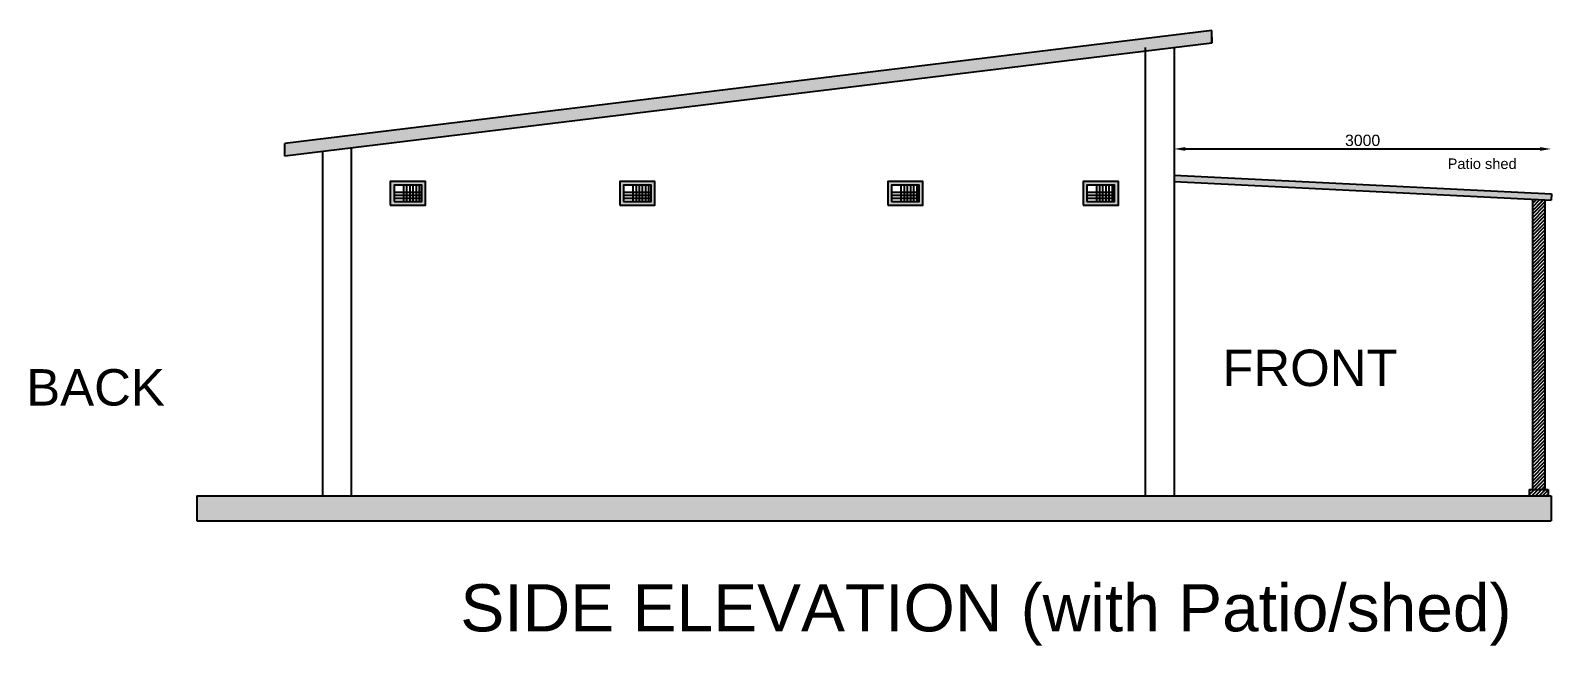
# Model space of a CAD drawing. Header units: millimetres. Extents: x 5556507 to 5811433, y 7824531 to 7923252.
# Drawn here: x 5760959 to 5773056, y 7850449 to 7855341 of the extents above; entities that cross this region are included whole.
import ezdxf

# ---------------------------------------------------------------- set-up
doc = ezdxf.new("R2010")
doc.units = ezdxf.units.MM
doc.layers.add('dimensions', color=251, linetype='Continuous')
doc.layers.add('text', color=8, linetype='Continuous')
doc.styles.get("Standard").update_dxf_attribs({"font": 'arial.ttf'})
doc.dimstyles.new('ISO-25', dxfattribs={"dimscale": 31, "dimtxt": 2.5, "dimasz": 2.5, "dimexe": 1.25, "dimexo": 0.625, "dimtad": 1, "dimtxsty": 'Standard', "dimcen": 2.5, "dimse1": 1, "dimse2": 1, "dimadec": 0, "dimazin": 0, "dimtfac": 1, "dimtmove": 0, "dimatfit": 3, "dimfxl": 1, "dimarcsym": 0})

# ---------------------------------------------------------------- blocks, each defined once
blk = doc.blocks.new('*D185')
at = {"layer": 'Defpoints', "color": 0, "transparency": 16777216}
for p in [(5773053, 7854398), (5770053, 7851641), (5773053, 7851641)]:
    blk.add_point(p, dxfattribs=at)
at = {"layer": 'dimensions', "color": 0, "lineweight": -2, "transparency": 16777216}
blk.add_line((5770143, 7854398), (5772963, 7854398), dxfattribs=at)
at = {"layer": 'dimensions', "color": 0, "transparency": 16777216}
for points in [[(5770143, 7854413), (5770143, 7854383), (5770053, 7854398)], [(5772963, 7854413), (5772963, 7854383), (5773053, 7854398)]]:
    blk.add_solid(points, dxfattribs=at)
at = {"layer": 'dimensions', "color": 0, "transparency": 16777216, "insert": (5771553, 7854466), "char_height": 90, "attachment_point": 5}
blk.add_mtext('3000', dxfattribs=at)

msp = doc.modelspace()

# ---------------------------------------------------------------- hatches: boundary and pattern name
for points in [[(5762981.622, 7854440.577), (5762981.622, 7854340.577), (5770353.122, 7855240.577), (5770353.122, 7855340.577)], [(5770053.122, 7854190.639), (5770053.122, 7854140.577), (5773053.122, 7853990.577), (5773055.619, 7854040.514)]]:
    msp.add_hatch(color=1).paths.add_polyline_path(points)
at = {"true_color": 0x636466}
h = msp.add_hatch(color=251, dxfattribs=at)
h.paths.add_polyline_path([(5764100.2, 7853950.577), (5763820.2, 7853950.577), (5763820.2, 7854140.577), (5764100.2, 7854140.577)])
h.paths.add_polyline_path([(5764070.2, 7853980.577), (5764070.2, 7854110.577), (5763850.2, 7854110.577), (5763850.2, 7853980.577)], flags=16)
h.paths.add_polyline_path([(5764050.2, 7854005.577), (5764050.2, 7854095.577), (5763875.2, 7854095.577), (5763875.2, 7854005.577)], flags=0)
h.paths.add_polyline_path([(5763900.2, 7854030.577), (5764025.2, 7854030.577), (5764025.2, 7854080.577), (5763900.2, 7854080.577)], flags=0)
h.paths.add_polyline_path([(5764050.2, 7854005.577), (5764025.2, 7854005.577), (5764025.2, 7854030.577), (5764050.2, 7854030.577)], flags=0)
h.paths.add_polyline_path([(5764025.2, 7854005.577), (5764000.2, 7854005.577), (5764000.2, 7854030.577), (5764025.2, 7854030.577)], flags=0)
h.paths.add_polyline_path([(5763975.2, 7854005.577), (5763950.2, 7854005.577), (5763950.2, 7854030.577), (5763975.2, 7854030.577)], flags=0)
h.paths.add_polyline_path([(5764000.2, 7854005.577), (5763975.2, 7854005.577), (5763975.2, 7854030.577), (5764000.2, 7854030.577)], flags=0)
h.paths.add_polyline_path([(5763950.2, 7854005.577), (5763925.2, 7854005.577), (5763925.2, 7854030.577), (5763950.2, 7854030.577)], flags=0)
h.paths.add_polyline_path([(5763925.2, 7854005.577), (5763900.2, 7854005.577), (5763900.2, 7854030.577), (5763925.2, 7854030.577)], flags=0)
h.paths.add_polyline_path([(5763900.2, 7854005.577), (5763875.2, 7854005.577), (5763875.2, 7854030.577), (5763900.2, 7854030.577)], flags=0)
h.paths.add_polyline_path([(5763900.2, 7854030.577), (5763875.2, 7854030.577), (5763875.2, 7854055.577), (5763900.2, 7854055.577)], flags=0)
h.paths.add_polyline_path([(5763900.2, 7854055.577), (5763875.2, 7854055.577), (5763875.2, 7854080.577), (5763900.2, 7854080.577)], flags=0)
h.paths.add_polyline_path([(5763900.2, 7854080.577), (5763875.2, 7854080.577), (5763875.2, 7854095.577), (5763900.2, 7854095.577)], flags=0)
h.paths.add_polyline_path([(5763925.2, 7854080.577), (5763900.2, 7854080.577), (5763900.2, 7854095.577), (5763925.2, 7854095.577)], flags=0)
h.paths.add_polyline_path([(5763950.2, 7854080.577), (5763925.2, 7854080.577), (5763925.2, 7854095.577), (5763950.2, 7854095.577)], flags=0)
h.paths.add_polyline_path([(5763975.2, 7854080.577), (5763950.2, 7854080.577), (5763950.2, 7854095.577), (5763975.2, 7854095.577)], flags=0)
h.paths.add_polyline_path([(5764000.2, 7854080.577), (5763975.2, 7854080.577), (5763975.2, 7854095.577), (5764000.2, 7854095.577)], flags=0)
h.paths.add_polyline_path([(5764025.2, 7854080.577), (5764000.2, 7854080.577), (5764000.2, 7854095.577), (5764025.2, 7854095.577)], flags=0)
h.paths.add_polyline_path([(5764050.2, 7854080.577), (5764025.2, 7854080.577), (5764025.2, 7854095.577), (5764050.2, 7854095.577)], flags=0)
h.paths.add_polyline_path([(5764050.2, 7854055.577), (5764025.2, 7854055.577), (5764025.2, 7854080.577), (5764050.2, 7854080.577)], flags=0)
h.paths.add_polyline_path([(5764050.2, 7854030.577), (5764025.2, 7854030.577), (5764025.2, 7854055.577), (5764050.2, 7854055.577)], flags=0)
h = msp.add_hatch(color=251, dxfattribs=at)
h.paths.add_polyline_path([(5765924.753, 7853950.577), (5765644.753, 7853950.577), (5765644.753, 7854140.577), (5765924.753, 7854140.577)])
h.paths.add_polyline_path([(5765894.753, 7853980.577), (5765894.753, 7854110.577), (5765674.753, 7854110.577), (5765674.753, 7853980.577)], flags=16)
h.paths.add_polyline_path([(5765874.753, 7854005.577), (5765874.753, 7854095.577), (5765699.753, 7854095.577), (5765699.753, 7854005.577)], flags=0)
h.paths.add_polyline_path([(5765724.753, 7854030.577), (5765849.753, 7854030.577), (5765849.753, 7854080.577), (5765724.753, 7854080.577)], flags=0)
h.paths.add_polyline_path([(5765874.753, 7854005.577), (5765849.753, 7854005.577), (5765849.753, 7854030.577), (5765874.753, 7854030.577)], flags=0)
h.paths.add_polyline_path([(5765849.753, 7854005.577), (5765824.753, 7854005.577), (5765824.753, 7854030.577), (5765849.753, 7854030.577)], flags=0)
h.paths.add_polyline_path([(5765799.753, 7854005.577), (5765774.753, 7854005.577), (5765774.753, 7854030.577), (5765799.753, 7854030.577)], flags=0)
h.paths.add_polyline_path([(5765824.753, 7854005.577), (5765799.753, 7854005.577), (5765799.753, 7854030.577), (5765824.753, 7854030.577)], flags=0)
h.paths.add_polyline_path([(5765774.753, 7854005.577), (5765749.753, 7854005.577), (5765749.753, 7854030.577), (5765774.753, 7854030.577)], flags=0)
h.paths.add_polyline_path([(5765749.753, 7854005.577), (5765724.753, 7854005.577), (5765724.753, 7854030.577), (5765749.753, 7854030.577)], flags=0)
h.paths.add_polyline_path([(5765724.753, 7854005.577), (5765699.753, 7854005.577), (5765699.753, 7854030.577), (5765724.753, 7854030.577)], flags=0)
h.paths.add_polyline_path([(5765724.753, 7854030.577), (5765699.753, 7854030.577), (5765699.753, 7854055.577), (5765724.753, 7854055.577)], flags=0)
h.paths.add_polyline_path([(5765724.753, 7854055.577), (5765699.753, 7854055.577), (5765699.753, 7854080.577), (5765724.753, 7854080.577)], flags=0)
h.paths.add_polyline_path([(5765724.753, 7854080.577), (5765699.753, 7854080.577), (5765699.753, 7854095.577), (5765724.753, 7854095.577)], flags=0)
h.paths.add_polyline_path([(5765749.753, 7854080.577), (5765724.753, 7854080.577), (5765724.753, 7854095.577), (5765749.753, 7854095.577)], flags=0)
h.paths.add_polyline_path([(5765774.753, 7854080.577), (5765749.753, 7854080.577), (5765749.753, 7854095.577), (5765774.753, 7854095.577)], flags=0)
h.paths.add_polyline_path([(5765799.753, 7854080.577), (5765774.753, 7854080.577), (5765774.753, 7854095.577), (5765799.753, 7854095.577)], flags=0)
h.paths.add_polyline_path([(5765824.753, 7854080.577), (5765799.753, 7854080.577), (5765799.753, 7854095.577), (5765824.753, 7854095.577)], flags=0)
h.paths.add_polyline_path([(5765849.753, 7854080.577), (5765824.753, 7854080.577), (5765824.753, 7854095.577), (5765849.753, 7854095.577)], flags=0)
h.paths.add_polyline_path([(5765874.753, 7854080.577), (5765849.753, 7854080.577), (5765849.753, 7854095.577), (5765874.753, 7854095.577)], flags=0)
h.paths.add_polyline_path([(5765874.753, 7854055.577), (5765849.753, 7854055.577), (5765849.753, 7854080.577), (5765874.753, 7854080.577)], flags=0)
h.paths.add_polyline_path([(5765874.753, 7854030.577), (5765849.753, 7854030.577), (5765849.753, 7854055.577), (5765874.753, 7854055.577)], flags=0)
h = msp.add_hatch(color=251, dxfattribs=at)
h.paths.add_polyline_path([(5768056.654, 7853950.577), (5767776.654, 7853950.577), (5767776.654, 7854140.577), (5768056.654, 7854140.577)])
h.paths.add_polyline_path([(5768026.654, 7853980.577), (5768026.654, 7854110.577), (5767806.654, 7854110.577), (5767806.654, 7853980.577)], flags=16)
h.paths.add_polyline_path([(5768006.654, 7854005.577), (5768006.654, 7854095.577), (5767831.654, 7854095.577), (5767831.654, 7854005.577)], flags=0)
h.paths.add_polyline_path([(5767856.654, 7854030.577), (5767981.654, 7854030.577), (5767981.654, 7854080.577), (5767856.654, 7854080.577)], flags=0)
h.paths.add_polyline_path([(5768006.654, 7854005.577), (5767981.654, 7854005.577), (5767981.654, 7854030.577), (5768006.654, 7854030.577)], flags=0)
h.paths.add_polyline_path([(5767981.654, 7854005.577), (5767956.654, 7854005.577), (5767956.654, 7854030.577), (5767981.654, 7854030.577)], flags=0)
h.paths.add_polyline_path([(5767931.654, 7854005.577), (5767906.654, 7854005.577), (5767906.654, 7854030.577), (5767931.654, 7854030.577)], flags=0)
h.paths.add_polyline_path([(5767956.654, 7854005.577), (5767931.654, 7854005.577), (5767931.654, 7854030.577), (5767956.654, 7854030.577)], flags=0)
h.paths.add_polyline_path([(5767906.654, 7854005.577), (5767881.654, 7854005.577), (5767881.654, 7854030.577), (5767906.654, 7854030.577)], flags=0)
h.paths.add_polyline_path([(5767881.654, 7854005.577), (5767856.654, 7854005.577), (5767856.654, 7854030.577), (5767881.654, 7854030.577)], flags=0)
h.paths.add_polyline_path([(5767856.654, 7854005.577), (5767831.654, 7854005.577), (5767831.654, 7854030.577), (5767856.654, 7854030.577)], flags=0)
h.paths.add_polyline_path([(5767856.654, 7854030.577), (5767831.654, 7854030.577), (5767831.654, 7854055.577), (5767856.654, 7854055.577)], flags=0)
h.paths.add_polyline_path([(5767856.654, 7854055.577), (5767831.654, 7854055.577), (5767831.654, 7854080.577), (5767856.654, 7854080.577)], flags=0)
h.paths.add_polyline_path([(5767856.654, 7854080.577), (5767831.654, 7854080.577), (5767831.654, 7854095.577), (5767856.654, 7854095.577)], flags=0)
h.paths.add_polyline_path([(5767881.654, 7854080.577), (5767856.654, 7854080.577), (5767856.654, 7854095.577), (5767881.654, 7854095.577)], flags=0)
h.paths.add_polyline_path([(5767906.654, 7854080.577), (5767881.654, 7854080.577), (5767881.654, 7854095.577), (5767906.654, 7854095.577)], flags=0)
h.paths.add_polyline_path([(5767931.654, 7854080.577), (5767906.654, 7854080.577), (5767906.654, 7854095.577), (5767931.654, 7854095.577)], flags=0)
h.paths.add_polyline_path([(5767956.654, 7854080.577), (5767931.654, 7854080.577), (5767931.654, 7854095.577), (5767956.654, 7854095.577)], flags=0)
h.paths.add_polyline_path([(5767981.654, 7854080.577), (5767956.654, 7854080.577), (5767956.654, 7854095.577), (5767981.654, 7854095.577)], flags=0)
h.paths.add_polyline_path([(5768006.654, 7854080.577), (5767981.654, 7854080.577), (5767981.654, 7854095.577), (5768006.654, 7854095.577)], flags=0)
h.paths.add_polyline_path([(5768006.654, 7854055.577), (5767981.654, 7854055.577), (5767981.654, 7854080.577), (5768006.654, 7854080.577)], flags=0)
h.paths.add_polyline_path([(5768006.654, 7854030.577), (5767981.654, 7854030.577), (5767981.654, 7854055.577), (5768006.654, 7854055.577)], flags=0)
h = msp.add_hatch(color=251, dxfattribs=at)
h.paths.add_polyline_path([(5769610.673, 7853950.577), (5769330.673, 7853950.577), (5769330.673, 7854140.577), (5769610.673, 7854140.577)])
h.paths.add_polyline_path([(5769580.673, 7853980.577), (5769580.673, 7854110.577), (5769360.673, 7854110.577), (5769360.673, 7853980.577)], flags=16)
h.paths.add_polyline_path([(5769560.673, 7854005.577), (5769560.673, 7854095.577), (5769385.673, 7854095.577), (5769385.673, 7854005.577)], flags=0)
h.paths.add_polyline_path([(5769410.673, 7854030.577), (5769535.673, 7854030.577), (5769535.673, 7854080.577), (5769410.673, 7854080.577)], flags=0)
h.paths.add_polyline_path([(5769560.673, 7854005.577), (5769535.673, 7854005.577), (5769535.673, 7854030.577), (5769560.673, 7854030.577)], flags=0)
h.paths.add_polyline_path([(5769535.673, 7854005.577), (5769510.673, 7854005.577), (5769510.673, 7854030.577), (5769535.673, 7854030.577)], flags=0)
h.paths.add_polyline_path([(5769485.673, 7854005.577), (5769460.673, 7854005.577), (5769460.673, 7854030.577), (5769485.673, 7854030.577)], flags=0)
h.paths.add_polyline_path([(5769510.673, 7854005.577), (5769485.673, 7854005.577), (5769485.673, 7854030.577), (5769510.673, 7854030.577)], flags=0)
h.paths.add_polyline_path([(5769460.673, 7854005.577), (5769435.673, 7854005.577), (5769435.673, 7854030.577), (5769460.673, 7854030.577)], flags=0)
h.paths.add_polyline_path([(5769435.673, 7854005.577), (5769410.673, 7854005.577), (5769410.673, 7854030.577), (5769435.673, 7854030.577)], flags=0)
h.paths.add_polyline_path([(5769410.673, 7854005.577), (5769385.673, 7854005.577), (5769385.673, 7854030.577), (5769410.673, 7854030.577)], flags=0)
h.paths.add_polyline_path([(5769410.673, 7854030.577), (5769385.673, 7854030.577), (5769385.673, 7854055.577), (5769410.673, 7854055.577)], flags=0)
h.paths.add_polyline_path([(5769410.673, 7854055.577), (5769385.673, 7854055.577), (5769385.673, 7854080.577), (5769410.673, 7854080.577)], flags=0)
h.paths.add_polyline_path([(5769410.673, 7854080.577), (5769385.673, 7854080.577), (5769385.673, 7854095.577), (5769410.673, 7854095.577)], flags=0)
h.paths.add_polyline_path([(5769435.673, 7854080.577), (5769410.673, 7854080.577), (5769410.673, 7854095.577), (5769435.673, 7854095.577)], flags=0)
h.paths.add_polyline_path([(5769460.673, 7854080.577), (5769435.673, 7854080.577), (5769435.673, 7854095.577), (5769460.673, 7854095.577)], flags=0)
h.paths.add_polyline_path([(5769485.673, 7854080.577), (5769460.673, 7854080.577), (5769460.673, 7854095.577), (5769485.673, 7854095.577)], flags=0)
h.paths.add_polyline_path([(5769510.673, 7854080.577), (5769485.673, 7854080.577), (5769485.673, 7854095.577), (5769510.673, 7854095.577)], flags=0)
h.paths.add_polyline_path([(5769535.673, 7854080.577), (5769510.673, 7854080.577), (5769510.673, 7854095.577), (5769535.673, 7854095.577)], flags=0)
h.paths.add_polyline_path([(5769560.673, 7854080.577), (5769535.673, 7854080.577), (5769535.673, 7854095.577), (5769560.673, 7854095.577)], flags=0)
h.paths.add_polyline_path([(5769560.673, 7854055.577), (5769535.673, 7854055.577), (5769535.673, 7854080.577), (5769560.673, 7854080.577)], flags=0)
h.paths.add_polyline_path([(5769560.673, 7854030.577), (5769535.673, 7854030.577), (5769535.673, 7854055.577), (5769560.673, 7854055.577)], flags=0)
h = msp.add_hatch()
h.set_pattern_fill('JIS_LC_20', color=8, style=0)
h.set_pattern_definition([(45, (138281.923, -60963.89), (-14.142135624, 14.142135624), []), (45, (138282.323, -60963.89), (-14.142135624, 14.142135624), [])])
h.paths.add_polyline_path([(5773003.122, 7853993.077), (5772903.122, 7853998.077), (5772903.122, 7851690.577), (5773003.122, 7851690.577)])
h.paths.add_polyline_path([(5773028.122, 7851690.577), (5772878.122, 7851690.577), (5772878.122, 7851640.577), (5773028.122, 7851640.577)])
h = msp.add_hatch()
h.set_pattern_fill('AR-CONC', color=8, style=0)
h.set_pattern_definition([(50, (138281.92, -60963.89), (182.184669, -15.9390855), [19.05, -209.55]), (355, (138281.92, -60963.9), (-35.2434214, 191.0568452), [15.24, -167.640584]), (100.4514447, (138297.1, -60965.22), (146.941247, 175.117752), [16.1900088, -178.0902446]), (46.1842, (138281.92, -60913.1), (271.079041, -42.042328), [28.575, -314.325]), (96.6355576, (138304.5, -60916.6), (237.404134, 247.4261246), [24.285023, -267.135608]), (351.1841512, (138281.92, -60913.1), (237.404134, 247.4261246), [22.859967, -251.459732]), (21, (138307.32, -60925.79), (151.6143913, -102.2651982), [19.05, -209.55]), (326, (138307.32, -60925.8), (61.8020283, 184.187966), [15.24, -167.64]), (71.451445, (138319.96, -60934.31), (213.4164193, 81.922769), [16.1900088, -178.0899376]), (37.5, (138281.92, -60963.89), (3.08860325, 84.55503887), [0, -165.608, 0, -170.18, 0, -168.275]), (7.5, (138281.92, -60963.89), (66.8196625, 100.1805748), [0, -97.028, 0, -161.798, 0, -64.135]), (327.5, (138225.28, -60963.89), (135.59059517, -5.728744), [0, -63.5, 0, -198.12, 0, -262.89]), (317.5, (138199.88, -60963.89), (148.1291814, 25.426491), [0, -82.55, 0, -131.572, 0, -186.69])])
h.paths.add_polyline_path([(5762281.622, 7851640.577), (5762281.622, 7851440.577), (5773053.122, 7851440.577), (5773053.122, 7851640.577)])

# ---------------------------------------------------------------- linework, layer by layer
for p, q in [((5770353.122, 7855340.577), (5762981.622, 7854440.577)), ((5770353.122, 7855240.577), (5770353.122, 7855340.577)), ((5770353.122, 7855285.965), (5770353.122, 7855240.577)), ((5770353.122, 7855240.577), (5762981.622, 7854340.577)), ((5769824.522, 7855203.949), (5769824.522, 7851640.577)), ((5770053.122, 7855203.949), (5770053.122, 7851640.577)), ((5762981.622, 7854340.577), (5762981.622, 7854440.577)), ((5763510.222, 7854405.114), (5763510.222, 7851640.577)), ((5763281.622, 7854377.204), (5763281.622, 7851640.577)), ((5770053.122, 7854190.639), (5773055.619, 7854040.514)), ((5763850.2, 7854055.577), (5764070.2, 7854055.577)), ((5763925.2, 7854110.577), (5763925.2, 7853980.577)), ((5763950.2, 7854110.577), (5763950.2, 7853980.577)), ((5763975.2, 7854110.577), (5763975.2, 7853980.577)), ((5764000.2, 7854110.577), (5764000.2, 7853980.577)), ((5764025.2, 7854110.577), (5764025.2, 7853980.577)), ((5764050.2, 7854110.577), (5764050.2, 7853980.577)), ((5765674.753, 7854055.577), (5765894.753, 7854055.577)), ((5765749.753, 7854110.577), (5765749.753, 7853980.577)), ((5765774.753, 7854110.577), (5765774.753, 7853980.577)), ((5765799.753, 7854110.577), (5765799.753, 7853980.577)), ((5765824.753, 7854110.577), (5765824.753, 7853980.577)), ((5765849.753, 7854110.577), (5765849.753, 7853980.577)), ((5765874.753, 7854110.577), (5765874.753, 7853980.577)), ((5767806.654, 7854055.577), (5768026.654, 7854055.577)), ((5767881.654, 7854110.577), (5767881.654, 7853980.577)), ((5767906.654, 7854110.577), (5767906.654, 7853980.577)), ((5767931.654, 7854110.577), (5767931.654, 7853980.577)), ((5767956.654, 7854110.577), (5767956.654, 7853980.577)), ((5767981.654, 7854110.577), (5767981.654, 7853980.577)), ((5768006.654, 7854110.577), (5768006.654, 7853980.577)), ((5769360.673, 7854055.577), (5769580.673, 7854055.577)), ((5769435.673, 7854110.577), (5769435.673, 7853980.577)), ((5769460.673, 7854110.577), (5769460.673, 7853980.577)), ((5769485.673, 7854110.577), (5769485.673, 7853980.577)), ((5769510.673, 7854110.577), (5769510.673, 7853980.577)), ((5769535.673, 7854110.577), (5769535.673, 7853980.577)), ((5769560.673, 7854110.577), (5769560.673, 7853980.577)), ((5770053.122, 7854140.577), (5773053.122, 7853990.577)), ((5773055.619, 7854040.514), (5773053.122, 7853990.577)), ((5763850.2, 7854030.577), (5764070.2, 7854030.577)), ((5763850.2, 7854005.577), (5764070.2, 7854005.577)), ((5765674.753, 7854030.577), (5765894.753, 7854030.577)), ((5765674.753, 7854005.577), (5765894.753, 7854005.577)), ((5767806.654, 7854030.577), (5768026.654, 7854030.577)), ((5767806.654, 7854005.577), (5768026.654, 7854005.577)), ((5769360.673, 7854030.577), (5769580.673, 7854030.577)), ((5769360.673, 7854005.577), (5769580.673, 7854005.577)), ((5772903.122, 7853998.077), (5772903.122, 7851690.577)), ((5772953.122, 7853995.577), (5773003.122, 7853993.077)), ((5773003.122, 7853993.077), (5773003.122, 7851690.577)), ((5762281.622, 7851640.577), (5773053.122, 7851640.577)), ((5762281.622, 7851640.577), (5762281.622, 7851440.577)), ((5772878.122, 7851690.577), (5773028.122, 7851690.577)), ((5772878.122, 7851690.577), (5772878.122, 7851640.577)), ((5773028.122, 7851690.577), (5773028.122, 7851640.577)), ((5773053.122, 7851640.577), (5773053.122, 7851440.577)), ((5762281.622, 7851440.577), (5773053.122, 7851440.577))]:
    msp.add_line(p, q)
for points in [[(5763820.2, 7853950.577), (5764100.2, 7853950.577), (5764100.2, 7854140.577), (5763820.2, 7854140.577)], [(5763850.2, 7853980.577), (5764070.2, 7853980.577), (5764070.2, 7854110.577), (5763850.2, 7854110.577)], [(5765644.753, 7853950.577), (5765924.753, 7853950.577), (5765924.753, 7854140.577), (5765644.753, 7854140.577)], [(5765674.753, 7853980.577), (5765894.753, 7853980.577), (5765894.753, 7854110.577), (5765674.753, 7854110.577)], [(5767776.654, 7853950.577), (5768056.654, 7853950.577), (5768056.654, 7854140.577), (5767776.654, 7854140.577)], [(5767806.654, 7853980.577), (5768026.654, 7853980.577), (5768026.654, 7854110.577), (5767806.654, 7854110.577)], [(5769330.673, 7853950.577), (5769610.673, 7853950.577), (5769610.673, 7854140.577), (5769330.673, 7854140.577)], [(5769360.673, 7853980.577), (5769580.673, 7853980.577), (5769580.673, 7854110.577), (5769360.673, 7854110.577)]]:
    msp.add_lwpolyline(points, close=True)

# ---------------------------------------------------------------- texts
at = {"layer": 'text'}
for s, height, p in [('Patio shed', 83.0946, (5772229.306, 7854239.202)), ('FRONT', 289.5784, (5770437.361, 7852512.673)), ('BACK', 289.5784, (5760925.533, 7852357.542)), ('SIDE ELEVATION (with Patio/shed)', 375.19448, (5764377.829, 7850561.965))]:
    msp.add_text(s, height=height, dxfattribs=at).set_placement(p)

# ---------------------------------------------------------------- dimensions: what is measured, and where the dimension line sits
at = {"layer": 'dimensions'}
dim = msp.add_linear_dim(base=(5773053.122, 7854397.797), p1=(5770053.122, 7851640.577), p2=(5773053.122, 7851640.577), dimstyle='ISO-25', override={"dimscale": 36, "dimtoh": 1}, dxfattribs=at)
dim.commit()
dim.dimension.update_dxf_attribs({"geometry": '*D185', "text_midpoint": (5771553.122, 7854466.279)})

doc.saveas('drawing.dxf')
